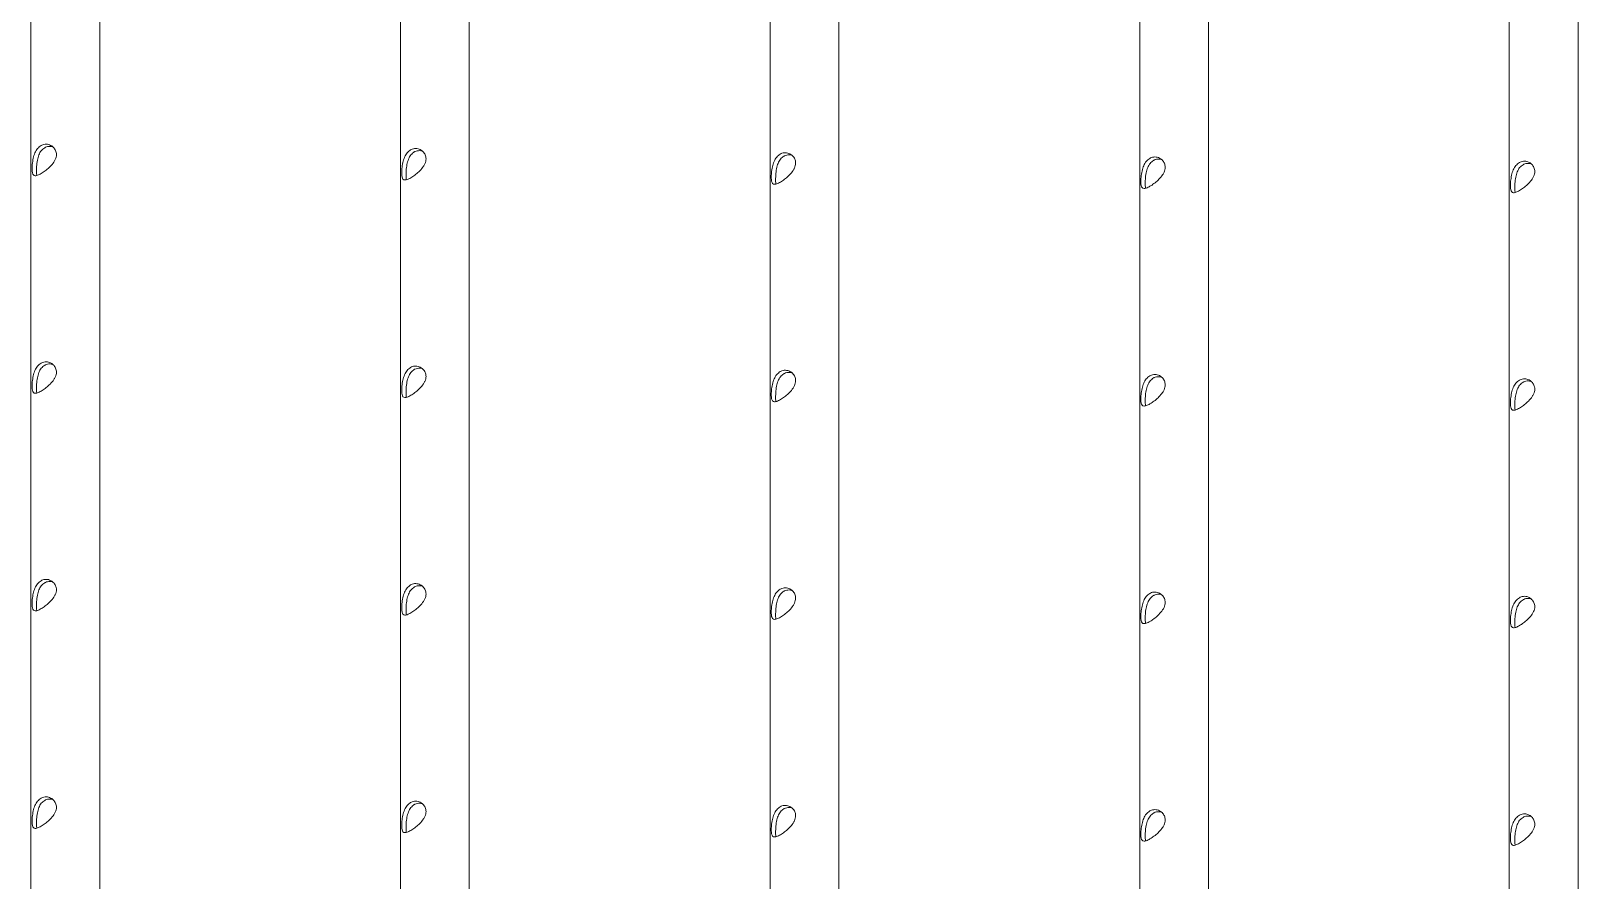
# Model space of a CAD drawing. Header units: millimetres. Extents: x 11948 to 22858, y 1146 to 11361.
# Drawn here: x 17316 to 18134, y 8148 to 8597 of the extents above; entities that cross this region are included whole.
import ezdxf

# ---------------------------------------------------------------- set-up
doc = ezdxf.new("R2010")
doc.units = ezdxf.units.MM
doc.linetypes.add('SLD-Solid', pattern=[0])

msp = doc.modelspace()

# ---------------------------------------------------------------- linework, layer by layer
at = {"linetype": 'SLD-Solid', "lineweight": 0}
for p, q in [((18097.94, 10314.84), (18097.94, 7925.81)), ((18134.3, 7925.81), (18134.3, 10314.09)), ((17902.52, 10202.02), (17902.52, 7813)), ((17938.88, 7813), (17938.88, 10201.28)), ((17707.1, 10089.21), (17707.1, 7700.18)), ((17743.46, 7700.18), (17743.46, 10088.47)), ((17511.68, 9976.4), (17511.68, 7587.37)), ((17548.04, 7587.37), (17548.04, 9975.66)), ((17316.26, 9863.59), (17316.26, 7474.56)), ((17352.63, 7474.56), (17352.63, 9862.84))]:
    msp.add_line(p, q, dxfattribs=at)
for points, knots in [([(17321.59, 8536.52), (17320.94, 8536.04), (17319.65, 8535.08), (17318.29, 8532.64), (17317.54, 8530.25), (17317.16, 8528.18), (17316.91, 8526.13), (17316.84, 8523.9), (17317.02, 8522.01), (17317.5, 8520.86), (17318.3, 8520.5), (17319.28, 8520.63), (17320.44, 8521.03), (17322.16, 8521.96), (17324.39, 8523.54), (17326.59, 8525.48), (17328.2, 8527.4), (17329.16, 8529.12), (17329.76, 8530.84), (17329.8, 8532.87), (17328.89, 8534.93), (17327.23, 8536.51), (17325.36, 8537.23), (17323.71, 8537.26), (17322.57, 8537.02), (17321.88, 8536.67), (17321.59, 8536.52)], [0, 0, 0, 0, 0.04935, 0.098583, 0.150822, 0.179059, 0.207278, 0.260065, 0.306586, 0.354234, 0.407925, 0.436112, 0.46428, 0.515721, 0.563207, 0.612084, 0.665775, 0.694011, 0.722224, 0.772995, 0.818986, 0.868099, 0.923171, 0.950974, 0.978758, 1, 1, 1, 1]), ([(17323.52, 8535.41), (17322.89, 8534.93), (17321.64, 8533.99), (17320.38, 8531.6), (17319.71, 8529.23), (17319.39, 8527.13), (17319.22, 8525.18), (17319.16, 8523.1), (17319.19, 8521.45), (17319.33, 8520.89), (17319.38, 8520.69)], [0, 0, 0, 0, 0.151904, 0.303367, 0.466271, 0.557514, 0.648663, 0.787863, 0.927259, 1, 1, 1, 1]), ([(17327.72, 8535.85), (17327.69, 8535.86), (17327.26, 8536.04), (17326.36, 8536.13), (17325.09, 8536.05), (17324.14, 8535.75), (17323.64, 8535.47), (17323.52, 8535.41)], [0, 0, 0, 0, 0.016961, 0.322348, 0.614303, 0.906051, 1, 1, 1, 1]), ([(17517.01, 8534.27), (17516.36, 8533.79), (17515.07, 8532.83), (17513.71, 8530.4), (17512.96, 8528.01), (17512.58, 8525.94), (17512.33, 8523.88), (17512.26, 8521.66), (17512.44, 8519.77), (17512.92, 8518.61), (17513.72, 8518.26), (17514.7, 8518.39), (17515.86, 8518.78), (17517.58, 8519.71), (17519.8, 8521.29), (17522, 8523.24), (17523.62, 8525.16), (17524.57, 8526.88), (17525.18, 8528.59), (17525.22, 8530.62), (17524.31, 8532.68), (17522.65, 8534.26), (17520.78, 8534.99), (17519.13, 8535.01), (17517.98, 8534.77), (17517.3, 8534.43), (17517.01, 8534.27)], [0, 0, 0, 0, 0.049349, 0.098585, 0.150821, 0.179057, 0.207276, 0.260064, 0.306584, 0.354233, 0.407926, 0.436112, 0.464279, 0.51572, 0.563205, 0.612083, 0.665773, 0.694013, 0.722225, 0.772996, 0.818987, 0.8681, 0.923172, 0.950973, 0.978758, 1, 1, 1, 1]), ([(17518.93, 8533.16), (17518.31, 8532.69), (17517.06, 8531.75), (17515.8, 8529.36), (17515.13, 8526.98), (17514.81, 8524.88), (17514.64, 8522.94), (17514.58, 8520.85), (17514.6, 8519.21), (17514.75, 8518.64), (17514.8, 8518.45)], [0, 0, 0, 0, 0.151906, 0.303364, 0.466268, 0.557512, 0.648662, 0.787863, 0.927259, 1, 1, 1, 1]), ([(17523.14, 8533.61), (17523.11, 8533.62), (17522.68, 8533.8), (17521.78, 8533.88), (17520.51, 8533.81), (17519.56, 8533.5), (17519.06, 8533.23), (17518.93, 8533.16)], [0, 0, 0, 0, 0.016963, 0.322346, 0.6143, 0.906052, 1, 1, 1, 1]), ([(17712.42, 8532.03), (17711.78, 8531.55), (17710.49, 8530.58), (17709.13, 8528.15), (17708.38, 8525.76), (17707.99, 8523.69), (17707.75, 8521.64), (17707.68, 8519.41), (17707.86, 8517.52), (17708.34, 8516.37), (17709.13, 8516.01), (17710.11, 8516.14), (17711.28, 8516.54), (17712.99, 8517.47), (17715.22, 8519.05), (17717.42, 8520.99), (17719.04, 8522.91), (17719.99, 8524.63), (17720.6, 8526.35), (17720.64, 8528.38), (17719.72, 8530.44), (17718.07, 8532.02), (17716.2, 8532.74), (17714.55, 8532.77), (17713.4, 8532.53), (17712.72, 8532.18), (17712.42, 8532.03)], [0, 0, 0, 0, 0.049349, 0.098585, 0.150821, 0.179057, 0.207276, 0.260064, 0.306584, 0.354236, 0.407926, 0.436112, 0.46428, 0.515721, 0.563206, 0.612083, 0.665773, 0.694013, 0.722226, 0.772996, 0.818984, 0.868101, 0.923172, 0.950973, 0.978758, 1, 1, 1, 1]), ([(17714.35, 8530.92), (17713.73, 8530.44), (17712.48, 8529.5), (17711.21, 8527.11), (17710.55, 8524.74), (17710.23, 8522.64), (17710.06, 8520.69), (17710, 8518.61), (17710.02, 8516.96), (17710.17, 8516.39), (17710.21, 8516.2)], [0, 0, 0, 0, 0.151906, 0.303365, 0.46627, 0.557523, 0.648673, 0.787863, 0.927259, 1, 1, 1, 1]), ([(17718.55, 8531.36), (17718.53, 8531.37), (17718.1, 8531.55), (17717.2, 8531.64), (17715.93, 8531.56), (17714.98, 8531.26), (17714.48, 8530.98), (17714.35, 8530.92)], [0, 0, 0, 0, 0.0169622, 0.3223467, 0.6142911, 0.906051, 1, 1, 1, 1]), ([(17907.84, 8529.78), (17907.2, 8529.3), (17905.91, 8528.34), (17904.55, 8525.91), (17903.8, 8523.52), (17903.41, 8521.44), (17903.17, 8519.39), (17903.1, 8517.17), (17903.28, 8515.28), (17903.76, 8514.12), (17904.55, 8513.77), (17905.53, 8513.89), (17906.7, 8514.29), (17908.41, 8515.22), (17910.64, 8516.8), (17912.84, 8518.75), (17914.46, 8520.67), (17915.41, 8522.39), (17916.02, 8524.1), (17916.06, 8526.13), (17915.14, 8528.19), (17913.49, 8529.77), (17911.61, 8530.49), (17909.97, 8530.52), (17908.82, 8530.28), (17908.14, 8529.93), (17907.84, 8529.78)], [0, 0, 0, 0, 0.049349, 0.098584, 0.15082, 0.179057, 0.207276, 0.260067, 0.306584, 0.354235, 0.407926, 0.436112, 0.46428, 0.515721, 0.563206, 0.612083, 0.665774, 0.694013, 0.722226, 0.772997, 0.818984, 0.8681, 0.923172, 0.950973, 0.978758, 1, 1, 1, 1]), ([(17909.77, 8528.67), (17909.15, 8528.2), (17907.9, 8527.26), (17906.63, 8524.87), (17905.97, 8522.49), (17905.65, 8520.39), (17905.47, 8518.44), (17905.42, 8516.36), (17905.44, 8514.72), (17905.58, 8514.15), (17905.63, 8513.96)], [0, 0, 0, 0, 0.151906, 0.303365, 0.466269, 0.557523, 0.648673, 0.787874, 0.927259, 1, 1, 1, 1]), ([(17913.97, 8529.12), (17913.95, 8529.13), (17913.52, 8529.3), (17912.62, 8529.39), (17911.35, 8529.32), (17910.4, 8529.01), (17909.89, 8528.74), (17909.77, 8528.67)], [0, 0, 0, 0, 0.016941, 0.322344, 0.61429, 0.906051, 1, 1, 1, 1]), ([(18103.26, 8527.54), (18102.62, 8527.06), (18101.33, 8526.09), (18099.96, 8523.66), (18099.21, 8521.27), (18098.83, 8519.2), (18098.59, 8517.15), (18098.51, 8514.92), (18098.69, 8513.03), (18099.18, 8511.88), (18099.97, 8511.52), (18100.95, 8511.65), (18102.12, 8512.05), (18103.83, 8512.98), (18106.06, 8514.56), (18108.26, 8516.5), (18109.87, 8518.42), (18110.83, 8520.14), (18111.44, 8521.86), (18111.48, 8523.89), (18110.56, 8525.94), (18108.91, 8527.53), (18107.03, 8528.25), (18105.38, 8528.28), (18104.24, 8528.04), (18103.56, 8527.69), (18103.26, 8527.54)], [0, 0, 0, 0, 0.049349, 0.098583, 0.15082, 0.179059, 0.207275, 0.260066, 0.306583, 0.354234, 0.407925, 0.436111, 0.464279, 0.51572, 0.563206, 0.612083, 0.665774, 0.694013, 0.722226, 0.772997, 0.818984, 0.868098, 0.923172, 0.950973, 0.978758, 1, 1, 1, 1]), ([(18105.19, 8526.43), (18104.57, 8525.95), (18103.32, 8525.01), (18102.05, 8522.62), (18101.39, 8520.25), (18101.07, 8518.15), (18100.89, 8516.2), (18100.84, 8514.12), (18100.86, 8512.47), (18101, 8511.9), (18101.05, 8511.71)], [0, 0, 0, 0, 0.151905, 0.30337, 0.466268, 0.557522, 0.648672, 0.787874, 0.927259, 1, 1, 1, 1]), ([(18109.39, 8526.87), (18109.37, 8526.88), (18108.94, 8527.06), (18108.04, 8527.15), (18106.76, 8527.07), (18105.82, 8526.77), (18105.31, 8526.49), (18105.19, 8526.43)], [0, 0, 0, 0, 0.016942, 0.322324, 0.614283, 0.90605, 1, 1, 1, 1]), ([(17321.59, 8421.46), (17320.94, 8420.98), (17319.65, 8420.02), (17318.29, 8417.58), (17317.54, 8415.19), (17317.16, 8413.12), (17316.91, 8411.07), (17316.84, 8408.84), (17317.02, 8406.96), (17317.5, 8405.8), (17318.3, 8405.44), (17319.28, 8405.57), (17320.44, 8405.97), (17322.16, 8406.9), (17324.39, 8408.48), (17326.59, 8410.43), (17328.2, 8412.35), (17329.16, 8414.06), (17329.76, 8415.78), (17329.8, 8417.81), (17328.89, 8419.87), (17327.23, 8421.45), (17325.36, 8422.17), (17323.71, 8422.2), (17322.57, 8421.96), (17321.88, 8421.61), (17321.59, 8421.46)], [0, 0, 0, 0, 0.04935, 0.098585, 0.150821, 0.179058, 0.207277, 0.260064, 0.306585, 0.354233, 0.407926, 0.436112, 0.464279, 0.51572, 0.563206, 0.612083, 0.665773, 0.694013, 0.722225, 0.772996, 0.818987, 0.868101, 0.923172, 0.950973, 0.978758, 1, 1, 1, 1]), ([(17323.52, 8420.35), (17322.89, 8419.88), (17321.64, 8418.93), (17320.38, 8416.54), (17319.71, 8414.17), (17319.39, 8412.07), (17319.22, 8410.12), (17319.16, 8408.04), (17319.19, 8406.39), (17319.33, 8405.83), (17319.38, 8405.63)], [0, 0, 0, 0, 0.1519066, 0.3033649, 0.4662694, 0.5575121, 0.648662, 0.7878628, 0.9272587, 1, 1, 1, 1]), ([(17327.72, 8420.79), (17327.69, 8420.8), (17327.26, 8420.98), (17326.36, 8421.07), (17325.09, 8421), (17324.14, 8420.69), (17323.64, 8420.42), (17323.52, 8420.35)], [0, 0, 0, 0, 0.016961, 0.322348, 0.614303, 0.906051, 1, 1, 1, 1]), ([(17517.01, 8419.22), (17516.36, 8418.73), (17515.07, 8417.77), (17513.71, 8415.34), (17512.96, 8412.95), (17512.58, 8410.88), (17512.33, 8408.82), (17512.26, 8406.6), (17512.44, 8404.71), (17512.92, 8403.55), (17513.72, 8403.2), (17514.7, 8403.33), (17515.86, 8403.73), (17517.58, 8404.65), (17519.8, 8406.24), (17522, 8408.18), (17523.62, 8410.1), (17524.57, 8411.82), (17525.18, 8413.54), (17525.22, 8415.56), (17524.31, 8417.62), (17522.65, 8419.21), (17520.78, 8419.93), (17519.13, 8419.95), (17517.98, 8419.72), (17517.3, 8419.37), (17517.01, 8419.22)], [0, 0, 0, 0, 0.049349, 0.098585, 0.150821, 0.179057, 0.207276, 0.260064, 0.306584, 0.354236, 0.407926, 0.436112, 0.46428, 0.51572, 0.563206, 0.612083, 0.665773, 0.694013, 0.722226, 0.772996, 0.818984, 0.868101, 0.923172, 0.950973, 0.978758, 1, 1, 1, 1]), ([(17518.93, 8418.1), (17518.31, 8417.63), (17517.06, 8416.69), (17515.8, 8414.3), (17515.13, 8411.93), (17514.81, 8409.82), (17514.64, 8407.88), (17514.58, 8405.79), (17514.6, 8404.15), (17514.75, 8403.58), (17514.8, 8403.39)], [0, 0, 0, 0, 0.151906, 0.303365, 0.466269, 0.557523, 0.648673, 0.787863, 0.927259, 1, 1, 1, 1]), ([(17523.14, 8418.55), (17523.11, 8418.56), (17522.68, 8418.74), (17521.78, 8418.83), (17520.51, 8418.75), (17519.56, 8418.44), (17519.06, 8418.17), (17518.93, 8418.1)], [0, 0, 0, 0, 0.0169631, 0.322348, 0.6142918, 0.9060512, 1, 1, 1, 1]), ([(17712.42, 8416.97), (17711.78, 8416.49), (17710.49, 8415.53), (17709.13, 8413.09), (17708.38, 8410.7), (17707.99, 8408.63), (17707.75, 8406.58), (17707.68, 8404.35), (17707.86, 8402.47), (17708.34, 8401.31), (17709.13, 8400.95), (17710.11, 8401.08), (17711.28, 8401.48), (17712.99, 8402.41), (17715.22, 8403.99), (17717.42, 8405.94), (17719.04, 8407.86), (17719.99, 8409.57), (17720.6, 8411.29), (17720.64, 8413.32), (17719.72, 8415.38), (17718.07, 8416.96), (17716.2, 8417.68), (17714.55, 8417.71), (17713.4, 8417.47), (17712.72, 8417.12), (17712.42, 8416.97)], [0, 0, 0, 0, 0.049349, 0.098585, 0.150821, 0.179057, 0.207276, 0.260067, 0.306584, 0.354235, 0.407926, 0.436112, 0.46428, 0.515721, 0.563206, 0.612084, 0.665774, 0.694013, 0.722226, 0.772997, 0.818984, 0.868101, 0.923172, 0.950973, 0.978758, 1, 1, 1, 1]), ([(17714.35, 8415.86), (17713.73, 8415.39), (17712.48, 8414.44), (17711.21, 8412.05), (17710.55, 8409.68), (17710.23, 8407.58), (17710.06, 8405.63), (17710, 8403.55), (17710.02, 8401.9), (17710.17, 8401.34), (17710.21, 8401.14)], [0, 0, 0, 0, 0.151906, 0.303365, 0.46627, 0.557523, 0.648673, 0.787874, 0.927259, 1, 1, 1, 1]), ([(17718.55, 8416.3), (17718.53, 8416.31), (17718.1, 8416.49), (17717.2, 8416.58), (17715.93, 8416.51), (17714.98, 8416.2), (17714.48, 8415.92), (17714.35, 8415.86)], [0, 0, 0, 0, 0.016939, 0.322343, 0.614289, 0.90605, 1, 1, 1, 1]), ([(17907.84, 8414.73), (17907.2, 8414.24), (17905.91, 8413.28), (17904.55, 8410.85), (17903.8, 8408.46), (17903.41, 8406.39), (17903.17, 8404.33), (17903.1, 8402.11), (17903.28, 8400.22), (17903.76, 8399.06), (17904.55, 8398.71), (17905.53, 8398.84), (17906.7, 8399.24), (17908.41, 8400.16), (17910.64, 8401.75), (17912.84, 8403.69), (17914.46, 8405.61), (17915.41, 8407.33), (17916.02, 8409.05), (17916.06, 8411.07), (17915.14, 8413.13), (17913.49, 8414.72), (17911.61, 8415.44), (17909.97, 8415.46), (17908.82, 8415.23), (17908.14, 8414.88), (17907.84, 8414.73)], [0, 0, 0, 0, 0.04935, 0.098584, 0.15082, 0.179059, 0.207275, 0.260066, 0.306583, 0.354235, 0.407926, 0.436112, 0.46428, 0.515721, 0.563206, 0.612083, 0.665774, 0.694013, 0.722226, 0.772997, 0.818984, 0.868098, 0.923172, 0.950973, 0.978758, 1, 1, 1, 1]), ([(17909.77, 8413.61), (17909.15, 8413.14), (17907.9, 8412.2), (17906.63, 8409.81), (17905.97, 8407.44), (17905.65, 8405.33), (17905.47, 8403.39), (17905.42, 8401.3), (17905.44, 8399.66), (17905.58, 8399.09), (17905.63, 8398.9)], [0, 0, 0, 0, 0.151906, 0.303371, 0.466268, 0.557522, 0.648672, 0.787874, 0.927259, 1, 1, 1, 1]), ([(17913.97, 8414.06), (17913.95, 8414.07), (17913.52, 8414.25), (17912.62, 8414.34), (17911.35, 8414.26), (17910.4, 8413.95), (17909.89, 8413.68), (17909.77, 8413.61)], [0, 0, 0, 0, 0.016942, 0.322328, 0.614287, 0.90605, 1, 1, 1, 1]), ([(18103.26, 8412.48), (18102.62, 8412), (18101.33, 8411.04), (18099.96, 8408.6), (18099.21, 8406.21), (18098.83, 8404.14), (18098.59, 8402.09), (18098.51, 8399.86), (18098.69, 8397.98), (18099.18, 8396.82), (18099.97, 8396.46), (18100.95, 8396.59), (18102.12, 8396.99), (18103.83, 8397.92), (18106.06, 8399.5), (18108.26, 8401.45), (18109.87, 8403.36), (18110.83, 8405.08), (18111.44, 8406.8), (18111.48, 8408.83), (18110.56, 8410.89), (18108.91, 8412.47), (18107.03, 8413.19), (18105.38, 8413.22), (18104.24, 8412.98), (18103.56, 8412.63), (18103.26, 8412.48)], [0, 0, 0, 0, 0.049349, 0.098583, 0.15082, 0.179059, 0.207275, 0.260066, 0.306583, 0.354234, 0.407925, 0.436112, 0.46428, 0.515721, 0.563207, 0.612084, 0.665774, 0.694014, 0.722226, 0.772997, 0.818985, 0.868098, 0.92317, 0.950972, 0.978758, 1, 1, 1, 1]), ([(18105.19, 8411.37), (18104.57, 8410.9), (18103.32, 8409.95), (18102.05, 8407.56), (18101.39, 8405.19), (18101.07, 8403.09), (18100.89, 8401.14), (18100.84, 8399.06), (18100.86, 8397.41), (18101, 8396.85), (18101.05, 8396.65)], [0, 0, 0, 0, 0.151905, 0.303369, 0.466267, 0.557522, 0.648671, 0.787873, 0.92727, 1, 1, 1, 1]), ([(18109.39, 8411.81), (18109.37, 8411.82), (18108.94, 8412), (18108.04, 8412.09), (18106.76, 8412.02), (18105.82, 8411.71), (18105.31, 8411.43), (18105.19, 8411.37)], [0, 0, 0, 0, 0.016942, 0.322325, 0.614286, 0.906049, 1, 1, 1, 1]), ([(17321.59, 8306.4), (17320.94, 8305.92), (17319.65, 8304.96), (17318.29, 8302.53), (17317.54, 8300.14), (17317.16, 8298.06), (17316.91, 8296.01), (17316.84, 8293.79), (17317.02, 8291.9), (17317.5, 8290.74), (17318.3, 8290.39), (17319.28, 8290.51), (17320.44, 8290.91), (17322.16, 8291.84), (17324.39, 8293.42), (17326.59, 8295.37), (17328.2, 8297.29), (17329.16, 8299.01), (17329.76, 8300.72), (17329.8, 8302.75), (17328.89, 8304.81), (17327.23, 8306.39), (17325.36, 8307.11), (17323.71, 8307.14), (17322.57, 8306.9), (17321.88, 8306.55), (17321.59, 8306.4)], [0, 0, 0, 0, 0.04935, 0.098585, 0.150821, 0.179058, 0.207277, 0.260064, 0.306585, 0.354236, 0.407927, 0.436112, 0.46428, 0.51572, 0.563206, 0.612083, 0.665774, 0.694013, 0.722226, 0.772997, 0.818984, 0.868101, 0.923172, 0.950973, 0.978758, 1, 1, 1, 1]), ([(17323.52, 8305.29), (17322.89, 8304.82), (17321.64, 8303.88), (17320.38, 8301.48), (17319.71, 8299.11), (17319.39, 8297.01), (17319.22, 8295.06), (17319.16, 8292.98), (17319.19, 8291.34), (17319.33, 8290.77), (17319.38, 8290.58)], [0, 0, 0, 0, 0.151907, 0.303365, 0.46627, 0.557523, 0.648673, 0.787862, 0.927259, 1, 1, 1, 1]), ([(17327.72, 8305.74), (17327.69, 8305.75), (17327.26, 8305.93), (17326.36, 8306.01), (17325.09, 8305.94), (17324.14, 8305.63), (17323.64, 8305.36), (17323.52, 8305.29)], [0, 0, 0, 0, 0.016961, 0.32235, 0.614295, 0.906051, 1, 1, 1, 1]), ([(17517.01, 8304.16), (17516.36, 8303.68), (17515.07, 8302.71), (17513.71, 8300.28), (17512.96, 8297.89), (17512.58, 8295.82), (17512.33, 8293.77), (17512.26, 8291.54), (17512.44, 8289.65), (17512.92, 8288.5), (17513.72, 8288.14), (17514.7, 8288.27), (17515.86, 8288.67), (17517.58, 8289.59), (17519.8, 8291.18), (17522, 8293.12), (17523.62, 8295.04), (17524.57, 8296.76), (17525.18, 8298.48), (17525.22, 8300.51), (17524.31, 8302.56), (17522.65, 8304.15), (17520.78, 8304.87), (17519.13, 8304.9), (17517.98, 8304.66), (17517.3, 8304.31), (17517.01, 8304.16)], [0, 0, 0, 0, 0.049349, 0.098585, 0.150821, 0.179057, 0.207276, 0.260067, 0.306584, 0.354235, 0.407926, 0.436112, 0.46428, 0.515721, 0.563206, 0.612084, 0.665774, 0.694013, 0.722226, 0.772997, 0.818984, 0.868101, 0.923172, 0.950973, 0.978758, 1, 1, 1, 1]), ([(17523.14, 8303.49), (17523.11, 8303.5), (17522.68, 8303.68), (17521.78, 8303.77), (17520.51, 8303.69), (17519.56, 8303.39), (17519.06, 8303.11), (17518.93, 8303.05)], [0, 0, 0, 0, 0.01694, 0.322344, 0.61429, 0.906051, 1, 1, 1, 1]), ([(17518.93, 8303.05), (17518.31, 8302.57), (17517.06, 8301.63), (17515.8, 8299.24), (17515.13, 8296.87), (17514.81, 8294.77), (17514.64, 8292.82), (17514.58, 8290.73), (17514.6, 8289.09), (17514.75, 8288.52), (17514.8, 8288.33)], [0, 0, 0, 0, 0.151906, 0.303365, 0.466269, 0.557523, 0.648673, 0.787874, 0.927259, 1, 1, 1, 1]), ([(17712.42, 8301.91), (17711.78, 8301.43), (17710.49, 8300.47), (17709.13, 8298.04), (17708.38, 8295.64), (17707.99, 8293.57), (17707.75, 8291.52), (17707.68, 8289.3), (17707.86, 8287.41), (17708.34, 8286.25), (17709.13, 8285.9), (17710.11, 8286.02), (17711.28, 8286.42), (17712.99, 8287.35), (17715.22, 8288.93), (17717.42, 8290.88), (17719.04, 8292.8), (17719.99, 8294.51), (17720.6, 8296.23), (17720.64, 8298.26), (17719.72, 8300.32), (17718.07, 8301.9), (17716.2, 8302.62), (17714.55, 8302.65), (17713.4, 8302.41), (17712.72, 8302.06), (17712.42, 8301.91)], [0, 0, 0, 0, 0.04935, 0.098584, 0.15082, 0.17906, 0.207275, 0.260066, 0.306583, 0.354235, 0.407926, 0.436112, 0.46428, 0.515721, 0.563206, 0.612083, 0.665774, 0.694014, 0.722226, 0.772997, 0.818984, 0.868098, 0.923172, 0.950973, 0.978758, 1, 1, 1, 1]), ([(17714.35, 8300.8), (17713.73, 8300.33), (17712.48, 8299.39), (17711.21, 8296.99), (17710.55, 8294.62), (17710.23, 8292.52), (17710.06, 8290.57), (17710, 8288.49), (17710.02, 8286.85), (17710.17, 8286.28), (17710.21, 8286.08)], [0, 0, 0, 0, 0.151907, 0.303371, 0.466268, 0.557522, 0.648672, 0.787874, 0.927259, 1, 1, 1, 1]), ([(17718.55, 8301.25), (17718.53, 8301.26), (17718.1, 8301.43), (17717.2, 8301.52), (17715.93, 8301.45), (17714.98, 8301.14), (17714.48, 8300.87), (17714.35, 8300.8)], [0, 0, 0, 0, 0.016939, 0.322327, 0.614287, 0.90605, 1, 1, 1, 1]), ([(17907.84, 8299.67), (17907.2, 8299.19), (17905.91, 8298.22), (17904.55, 8295.79), (17903.8, 8293.4), (17903.41, 8291.33), (17903.17, 8289.28), (17903.1, 8287.05), (17903.28, 8285.16), (17903.76, 8284), (17904.55, 8283.65), (17905.53, 8283.78), (17906.7, 8284.18), (17908.41, 8285.1), (17910.64, 8286.69), (17912.84, 8288.63), (17914.46, 8290.55), (17915.41, 8292.27), (17916.02, 8293.99), (17916.06, 8296.02), (17915.14, 8298.07), (17913.49, 8299.66), (17911.61, 8300.38), (17909.97, 8300.41), (17908.82, 8300.17), (17908.14, 8299.82), (17907.84, 8299.67)], [0, 0, 0, 0, 0.04935, 0.098584, 0.15082, 0.17906, 0.207275, 0.260066, 0.306584, 0.354235, 0.407926, 0.436112, 0.46428, 0.515721, 0.563207, 0.612084, 0.665774, 0.694014, 0.722227, 0.772997, 0.818985, 0.868099, 0.92317, 0.950972, 0.978758, 1, 1, 1, 1]), ([(17909.77, 8298.55), (17909.15, 8298.08), (17907.9, 8297.14), (17906.63, 8294.75), (17905.97, 8292.38), (17905.65, 8290.28), (17905.47, 8288.33), (17905.42, 8286.24), (17905.44, 8284.6), (17905.58, 8284.03), (17905.63, 8283.84)], [0, 0, 0, 0, 0.151906, 0.30337, 0.466267, 0.557521, 0.648671, 0.787873, 0.92727, 1, 1, 1, 1]), ([(17913.97, 8299), (17913.95, 8299.01), (17913.52, 8299.19), (17912.62, 8299.28), (17911.35, 8299.2), (17910.4, 8298.9), (17909.89, 8298.62), (17909.77, 8298.55)], [0, 0, 0, 0, 0.016942, 0.322329, 0.61429, 0.906049, 1, 1, 1, 1]), ([(18103.26, 8297.42), (18102.62, 8296.94), (18101.33, 8295.98), (18099.96, 8293.54), (18099.21, 8291.15), (18098.83, 8289.08), (18098.59, 8287.03), (18098.51, 8284.81), (18098.69, 8282.92), (18099.18, 8281.76), (18099.97, 8281.41), (18100.95, 8281.53), (18102.12, 8281.93), (18103.83, 8282.86), (18106.06, 8284.44), (18108.26, 8286.39), (18109.87, 8288.31), (18110.83, 8290.02), (18111.44, 8291.74), (18111.48, 8293.77), (18110.56, 8295.83), (18108.91, 8297.41), (18107.03, 8298.13), (18105.38, 8298.16), (18104.24, 8297.92), (18103.56, 8297.57), (18103.26, 8297.42)], [0, 0, 0, 0, 0.049349, 0.098583, 0.150819, 0.179059, 0.207276, 0.260065, 0.306584, 0.354234, 0.407925, 0.436112, 0.464279, 0.515721, 0.563207, 0.612084, 0.665774, 0.694012, 0.722225, 0.772996, 0.818985, 0.868098, 0.923171, 0.950973, 0.978758, 1, 1, 1, 1]), ([(18105.19, 8296.31), (18104.57, 8295.84), (18103.32, 8294.9), (18102.05, 8292.5), (18101.39, 8290.13), (18101.07, 8288.03), (18100.89, 8286.08), (18100.84, 8284), (18100.86, 8282.35), (18101, 8281.79), (18101.05, 8281.59)], [0, 0, 0, 0, 0.151903, 0.303367, 0.466269, 0.557518, 0.648667, 0.787869, 0.927259, 1, 1, 1, 1]), ([(18109.39, 8296.76), (18109.37, 8296.77), (18108.94, 8296.94), (18108.04, 8297.03), (18106.76, 8296.96), (18105.82, 8296.65), (18105.31, 8296.38), (18105.19, 8296.31)], [0, 0, 0, 0, 0.0169532, 0.3223325, 0.614289, 0.906051, 1, 1, 1, 1]), ([(17321.59, 8191.35), (17320.94, 8190.86), (17319.65, 8189.9), (17318.29, 8187.47), (17317.54, 8185.08), (17317.16, 8183.01), (17316.91, 8180.95), (17316.84, 8178.73), (17317.02, 8176.84), (17317.5, 8175.68), (17318.3, 8175.33), (17319.28, 8175.46), (17320.44, 8175.86), (17322.16, 8176.78), (17324.39, 8178.36), (17326.59, 8180.31), (17328.2, 8182.23), (17329.16, 8183.95), (17329.76, 8185.67), (17329.8, 8187.69), (17328.89, 8189.75), (17327.23, 8191.34), (17325.36, 8192.06), (17323.71, 8192.08), (17322.57, 8191.84), (17321.88, 8191.5), (17321.59, 8191.35)], [0, 0, 0, 0, 0.04935, 0.098585, 0.150821, 0.179057, 0.207276, 0.260067, 0.306584, 0.354236, 0.407926, 0.436112, 0.464281, 0.515721, 0.563207, 0.612084, 0.665774, 0.694014, 0.722226, 0.772997, 0.818984, 0.868101, 0.923172, 0.950974, 0.978758, 1, 1, 1, 1]), ([(17323.52, 8190.23), (17322.89, 8189.76), (17321.64, 8188.82), (17320.38, 8186.43), (17319.71, 8184.05), (17319.39, 8181.95), (17319.22, 8180.01), (17319.16, 8177.92), (17319.19, 8176.28), (17319.33, 8175.71), (17319.38, 8175.52)], [0, 0, 0, 0, 0.151907, 0.303365, 0.46627, 0.557523, 0.648673, 0.787874, 0.927259, 1, 1, 1, 1]), ([(17327.72, 8190.68), (17327.69, 8190.69), (17327.26, 8190.87), (17326.36, 8190.96), (17325.09, 8190.88), (17324.14, 8190.57), (17323.64, 8190.3), (17323.52, 8190.23)], [0, 0, 0, 0, 0.016938, 0.322346, 0.614293, 0.90605, 1, 1, 1, 1]), ([(17517.01, 8189.1), (17516.36, 8188.62), (17515.07, 8187.66), (17513.71, 8185.22), (17512.96, 8182.83), (17512.58, 8180.76), (17512.33, 8178.71), (17512.26, 8176.48), (17512.44, 8174.6), (17512.92, 8173.44), (17513.72, 8173.08), (17514.7, 8173.21), (17515.86, 8173.61), (17517.58, 8174.54), (17519.8, 8176.12), (17522, 8178.07), (17523.62, 8179.98), (17524.57, 8181.7), (17525.18, 8183.42), (17525.22, 8185.45), (17524.31, 8187.51), (17522.65, 8189.09), (17520.78, 8189.81), (17519.13, 8189.84), (17517.98, 8189.6), (17517.3, 8189.25), (17517.01, 8189.1)], [0, 0, 0, 0, 0.04935, 0.098584, 0.15082, 0.17906, 0.207275, 0.260066, 0.306583, 0.354235, 0.407926, 0.436112, 0.46428, 0.515721, 0.563206, 0.612084, 0.665774, 0.694014, 0.722226, 0.772997, 0.818984, 0.868098, 0.923172, 0.950973, 0.978758, 1, 1, 1, 1]), ([(17523.14, 8188.43), (17523.11, 8188.44), (17522.68, 8188.62), (17521.78, 8188.71), (17520.51, 8188.64), (17519.56, 8188.33), (17519.06, 8188.05), (17518.93, 8187.99)], [0, 0, 0, 0, 0.01694, 0.322328, 0.614287, 0.90605, 1, 1, 1, 1]), ([(17518.93, 8187.99), (17518.31, 8187.52), (17517.06, 8186.57), (17515.8, 8184.18), (17515.13, 8181.81), (17514.81, 8179.71), (17514.64, 8177.76), (17514.58, 8175.68), (17514.6, 8174.03), (17514.75, 8173.47), (17514.8, 8173.27)], [0, 0, 0, 0, 0.151907, 0.303371, 0.466268, 0.557522, 0.648672, 0.787874, 0.927259, 1, 1, 1, 1]), ([(17712.42, 8186.86), (17711.78, 8186.37), (17710.49, 8185.41), (17709.13, 8182.98), (17708.38, 8180.59), (17707.99, 8178.52), (17707.75, 8176.46), (17707.68, 8174.24), (17707.86, 8172.35), (17708.34, 8171.19), (17709.13, 8170.84), (17710.11, 8170.97), (17711.28, 8171.37), (17712.99, 8172.29), (17715.22, 8173.87), (17717.42, 8175.82), (17719.04, 8177.74), (17719.99, 8179.46), (17720.6, 8181.18), (17720.64, 8183.2), (17719.72, 8185.26), (17718.07, 8186.84), (17716.2, 8187.57), (17714.55, 8187.59), (17713.4, 8187.35), (17712.72, 8187.01), (17712.42, 8186.86)], [0, 0, 0, 0, 0.04935, 0.098584, 0.15082, 0.17906, 0.207275, 0.260067, 0.306584, 0.354235, 0.407926, 0.436112, 0.46428, 0.515721, 0.563207, 0.612084, 0.665774, 0.694014, 0.722227, 0.772998, 0.818985, 0.868099, 0.92317, 0.950973, 0.978758, 1, 1, 1, 1]), ([(17714.35, 8185.74), (17713.73, 8185.27), (17712.48, 8184.33), (17711.21, 8181.94), (17710.55, 8179.56), (17710.23, 8177.46), (17710.06, 8175.52), (17710, 8173.43), (17710.02, 8171.79), (17710.17, 8171.22), (17710.21, 8171.03)], [0, 0, 0, 0, 0.151907, 0.30337, 0.466268, 0.557521, 0.648671, 0.787873, 0.92727, 1, 1, 1, 1]), ([(17718.55, 8186.19), (17718.53, 8186.2), (17718.1, 8186.38), (17717.2, 8186.47), (17715.93, 8186.39), (17714.98, 8186.08), (17714.48, 8185.81), (17714.35, 8185.74)], [0, 0, 0, 0, 0.016939, 0.322328, 0.61429, 0.906048, 1, 1, 1, 1]), ([(17907.84, 8184.61), (17907.2, 8184.13), (17905.91, 8183.17), (17904.55, 8180.73), (17903.8, 8178.34), (17903.41, 8176.27), (17903.17, 8174.22), (17903.1, 8171.99), (17903.28, 8170.1), (17903.76, 8168.95), (17904.55, 8168.59), (17905.53, 8168.72), (17906.7, 8169.12), (17908.41, 8170.05), (17910.64, 8171.63), (17912.84, 8173.57), (17914.46, 8175.49), (17915.41, 8177.21), (17916.02, 8178.93), (17916.06, 8180.96), (17915.14, 8183.02), (17913.49, 8184.6), (17911.61, 8185.32), (17909.97, 8185.35), (17908.82, 8185.11), (17908.14, 8184.76), (17907.84, 8184.61)], [0, 0, 0, 0, 0.049349, 0.098583, 0.150819, 0.179059, 0.207277, 0.260066, 0.306585, 0.354234, 0.407925, 0.436112, 0.46428, 0.515721, 0.563207, 0.612084, 0.665774, 0.694012, 0.722225, 0.772996, 0.818985, 0.868099, 0.923171, 0.950973, 0.978758, 1, 1, 1, 1]), ([(17909.77, 8183.5), (17909.15, 8183.02), (17907.9, 8182.08), (17906.63, 8179.69), (17905.97, 8177.32), (17905.65, 8175.22), (17905.47, 8173.27), (17905.42, 8171.19), (17905.44, 8169.54), (17905.58, 8168.98), (17905.63, 8168.78)], [0, 0, 0, 0, 0.151905, 0.303369, 0.466269, 0.557518, 0.648668, 0.787869, 0.92726, 1, 1, 1, 1]), ([(17913.97, 8183.94), (17913.95, 8183.95), (17913.52, 8184.13), (17912.62, 8184.22), (17911.35, 8184.14), (17910.4, 8183.84), (17909.89, 8183.56), (17909.77, 8183.5)], [0, 0, 0, 0, 0.0169532, 0.3223369, 0.6142936, 0.9060509, 1, 1, 1, 1]), ([(18103.26, 8182.36), (18102.62, 8181.88), (18101.33, 8180.92), (18099.96, 8178.49), (18099.21, 8176.1), (18098.83, 8174.03), (18098.59, 8171.97), (18098.51, 8169.75), (18098.69, 8167.86), (18099.18, 8166.7), (18099.97, 8166.35), (18100.95, 8166.48), (18102.12, 8166.87), (18103.83, 8167.8), (18106.06, 8169.38), (18108.26, 8171.33), (18109.87, 8173.25), (18110.83, 8174.97), (18111.44, 8176.68), (18111.48, 8178.71), (18110.56, 8180.77), (18108.91, 8182.35), (18107.03, 8183.08), (18105.38, 8183.1), (18104.24, 8182.86), (18103.56, 8182.52), (18103.26, 8182.36)], [0, 0, 0, 0, 0.049349, 0.098584, 0.15082, 0.179058, 0.207276, 0.260065, 0.306584, 0.354233, 0.407925, 0.436111, 0.464279, 0.51572, 0.563206, 0.612083, 0.665775, 0.694013, 0.722225, 0.772996, 0.818985, 0.868099, 0.923171, 0.950972, 0.978758, 1, 1, 1, 1]), ([(18105.19, 8181.25), (18104.57, 8180.78), (18103.32, 8179.84), (18102.05, 8177.45), (18101.39, 8175.07), (18101.07, 8172.97), (18100.89, 8171.03), (18100.84, 8168.94), (18100.86, 8167.3), (18101, 8166.73), (18101.05, 8166.54)], [0, 0, 0, 0, 0.151903, 0.303367, 0.466269, 0.557518, 0.648667, 0.787868, 0.927265, 1, 1, 1, 1]), ([(18109.39, 8181.7), (18109.37, 8181.71), (18108.94, 8181.89), (18108.04, 8181.97), (18106.76, 8181.9), (18105.82, 8181.59), (18105.31, 8181.32), (18105.19, 8181.25)], [0, 0, 0, 0, 0.016953, 0.322333, 0.61429, 0.90605, 1, 1, 1, 1])]:
    msp.add_open_spline(points, degree=3, knots=knots, dxfattribs=at)

doc.saveas('drawing.dxf')
